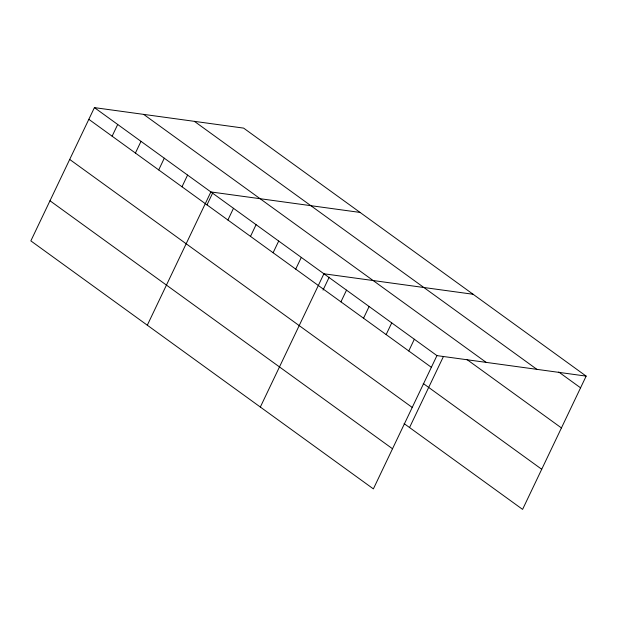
<?xml version="1.0" encoding="UTF-8"?>
<svg xmlns="http://www.w3.org/2000/svg" width="617" height="617" viewBox="0 0 617 617"><rect width="100%" height="100%" fill="white"/><g stroke="black" fill="none" stroke-linecap="round" stroke-linejoin="round"><path stroke-width="0.93" d="M586.15 376.115L243.622 128.112L94.416 107.62L30.85 240.885L373.378 488.888L436.944 355.616L586.15 376.115L522.584 509.38L404.096 423.594M112.124 136.187L117.708 124.48M135.416 153.055L141 141.347M158.708 169.922L164.292 158.207M182 186.781L187.583 175.074M147.309 325.205L210.875 191.941L360.081 212.433M206.996 204.906L212.742 192.851M227.897 220.014L233.481 208.307M250.502 236.38L256.086 224.673M273.115 252.746L278.699 241.039M295.72 269.12L301.304 257.412M260.343 407.043L323.91 273.778L473.116 294.27M323.038 290.09L329.2 277.172M340.931 301.852L346.515 290.144M363.536 318.218L369.12 306.51M386.149 334.591L391.733 322.884M408.755 350.957L414.339 339.25M409.549 427.542L443.469 356.433M558.74 372.02L580.566 387.823M194.386 121.348L536.913 369.352M143.653 114.384L486.181 362.38M467.108 359.642L561.431 427.936M94.416 107.62L436.944 355.616M88.833 119.328L431.36 367.323M423.223 383.473L541.718 469.267M69.698 159.441L412.225 407.436M49.985 200.772L392.512 448.767"/></g></svg>
